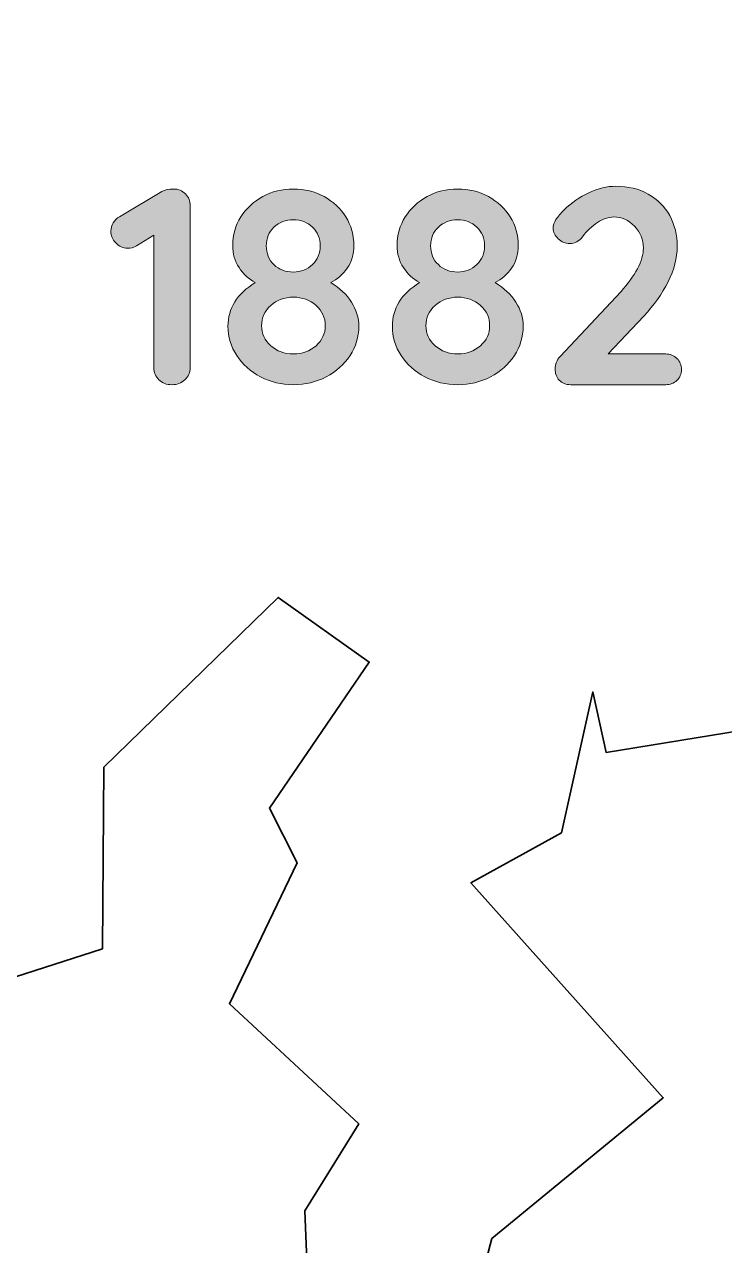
# Model space of a CAD drawing. Header units: inches. Extents: x 8 to 202, y -198 to -4.
# Drawn here: x 107.9 to 130.87, y -154.78 to -114.71 of the extents above; entities that cross this region are included whole.
import ezdxf

# ---------------------------------------------------------------- set-up
doc = ezdxf.new("R2010")
doc.units = ezdxf.units.IN
doc.header["$MEASUREMENT"] = 0
doc.layers.add('Layer 1', color=7, linetype='Continuous')
doc.layers.add('Layer 2', color=7, linetype='Continuous')

# ---------------------------------------------------------------- blocks, each defined once
blk = doc.blocks.new('block 5')
at = {"layer": 'Layer 2', "color": 250, "lineweight": 35, "true_color": 0x231f20}
for points in [[(135.303, -137.244), (126.987, -138.602), (126.545, -136.61), (125.517, -141.241), (122.55, -142.877), (128.857, -149.931), (123.229, -154.551), (122.338, -157.973)], [(117.291, -158.532), (117.101, -153.638), (118.87, -150.791), (114.625, -146.845), (116.842, -142.223), (115.936, -140.425), (119.212, -135.633), (116.223, -133.511), (110.5, -139.084), (110.463, -145.039), (99.332, -148.624), (99.332, -148.624), (96.31, -133.511), (97.94, -129.238), (93.085, -127.681), (98.048, -123.937), (106.232, -122.902), (107.237, -116.385), (105.268, -115.255), (105.568, -108.495)], [(135.562, -165.213), (130.84, -165.16), (127.736, -160.551), (122.338, -157.973), (122.338, -157.973), (123.229, -154.551), (128.857, -149.931), (122.55, -142.877), (125.517, -141.241), (126.545, -136.61), (126.987, -138.602), (135.303, -137.244)]]:
    blk.add_lwpolyline(points, dxfattribs=at)
blk = doc.blocks.new('block 2')
at = {"layer": 'Layer 2'}
blk.add_blockref('block 5', (0, 0), dxfattribs=at)
blk = doc.blocks.new('block 17')
at = {"layer": 'Layer 2', "true_color": 0xffffff}
h = blk.add_hatch(color=7, dxfattribs=at)
h.dxf.hatch_style = 2
edge = h.paths.add_edge_path()
edge.add_spline(control_points=[(113.183, -120.27), (113.287, -120.377), (113.339, -120.51), (113.339, -120.669), (113.339, -120.669), (113.339, -125.971), (113.339, -125.971), (113.339, -126.13), (113.281, -126.263), (113.165, -126.37), (113.048, -126.477), (112.905, -126.53), (112.734, -126.53), (112.562, -126.53), (112.422, -126.477), (112.312, -126.37), (112.202, -126.263), (112.146, -126.13), (112.146, -125.971), (112.146, -125.971), (112.146, -121.623), (112.146, -121.623), (112.146, -121.623), (111.578, -121.972), (111.578, -121.972), (111.486, -122.027), (111.388, -122.054), (111.284, -122.054), (111.131, -122.054), (111.001, -121.996), (110.895, -121.88), (110.788, -121.764), (110.734, -121.635), (110.734, -121.494), (110.734, -121.397), (110.76, -121.305), (110.812, -121.219), (110.864, -121.134), (110.933, -121.067), (111.018, -121.018), (111.018, -121.018), (112.403, -120.192), (112.403, -120.192), (112.507, -120.137), (112.639, -120.109), (112.798, -120.109), (112.951, -120.109), (113.079, -120.163), (113.183, -120.27)], knot_values=[0, 0, 0, 0, 1, 1, 1, 2, 2, 2, 3, 3, 3, 4, 4, 4, 5, 5, 5, 6, 6, 6, 7, 7, 7, 8, 8, 8, 9, 9, 9, 10, 10, 10, 11, 11, 11, 12, 12, 12, 13, 13, 13, 14, 14, 14, 15, 15, 15, 16, 16, 16, 16], degree=3, periodic=1)
h = blk.add_hatch(color=7, dxfattribs=at)
h.dxf.hatch_style = 2
edge = h.paths.add_edge_path()
edge.add_spline(control_points=[(118.627, -123.82), (118.789, -124.073), (118.87, -124.338), (118.87, -124.613), (118.87, -124.962), (118.773, -125.283), (118.581, -125.576), (118.388, -125.87), (118.128, -126.102), (117.801, -126.273), (117.474, -126.445), (117.115, -126.53), (116.723, -126.53), (116.332, -126.53), (115.973, -126.445), (115.646, -126.273), (115.319, -126.102), (115.059, -125.87), (114.866, -125.576), (114.673, -125.283), (114.577, -124.962), (114.577, -124.613), (114.577, -124.026), (114.874, -123.549), (115.467, -123.182), (115.253, -123.06), (115.077, -122.895), (114.939, -122.687), (114.802, -122.479), (114.733, -122.234), (114.733, -121.953), (114.733, -121.617), (114.822, -121.308), (114.999, -121.027), (115.176, -120.745), (115.416, -120.522), (115.719, -120.357), (116.022, -120.192), (116.357, -120.109), (116.723, -120.109), (117.09, -120.109), (117.425, -120.192), (117.728, -120.357), (118.031, -120.522), (118.269, -120.745), (118.443, -121.027), (118.618, -121.308), (118.705, -121.617), (118.705, -121.953), (118.705, -122.259), (118.633, -122.511), (118.489, -122.71), (118.345, -122.909), (118.166, -123.066), (117.952, -123.182), (118.24, -123.353), (118.465, -123.566), (118.627, -123.82)], knot_values=[0, 0, 0, 0, 1, 1, 1, 2, 2, 2, 3, 3, 3, 4, 4, 4, 5, 5, 5, 6, 6, 6, 7, 7, 7, 8, 8, 8, 9, 9, 9, 10, 10, 10, 11, 11, 11, 12, 12, 12, 13, 13, 13, 14, 14, 14, 15, 15, 15, 16, 16, 16, 17, 17, 17, 18, 18, 18, 19, 19, 19, 19], degree=3, periodic=1)
edge = h.paths.add_edge_path()
edge.add_spline(control_points=[(117.466, -125.251), (117.668, -125.07), (117.769, -124.852), (117.769, -124.595), (117.769, -124.332), (117.668, -124.11), (117.466, -123.93), (117.265, -123.75), (117.017, -123.659), (116.723, -123.659), (116.43, -123.659), (116.182, -123.75), (115.981, -123.93), (115.779, -124.11), (115.678, -124.332), (115.678, -124.595), (115.678, -124.852), (115.779, -125.07), (115.981, -125.251), (116.182, -125.431), (116.43, -125.521), (116.723, -125.521), (117.017, -125.521), (117.265, -125.431), (117.466, -125.251)], knot_values=[0, 0, 0, 0, 1, 1, 1, 2, 2, 2, 3, 3, 3, 4, 4, 4, 5, 5, 5, 6, 6, 6, 7, 7, 7, 8, 8, 8, 8], degree=3, periodic=1)
edge = h.paths.add_edge_path()
edge.add_spline(control_points=[(116.086, -121.361), (115.918, -121.524), (115.834, -121.727), (115.834, -121.972), (115.834, -122.222), (115.918, -122.429), (116.086, -122.591), (116.254, -122.753), (116.467, -122.834), (116.723, -122.834), (116.974, -122.834), (117.184, -122.751), (117.352, -122.586), (117.52, -122.421), (117.604, -122.216), (117.604, -121.972), (117.604, -121.727), (117.52, -121.524), (117.352, -121.361), (117.184, -121.199), (116.974, -121.119), (116.723, -121.119), (116.467, -121.119), (116.254, -121.199), (116.086, -121.361)], knot_values=[0, 0, 0, 0, 1, 1, 1, 2, 2, 2, 3, 3, 3, 4, 4, 4, 5, 5, 5, 6, 6, 6, 7, 7, 7, 8, 8, 8, 8], degree=3, periodic=1)
h = blk.add_hatch(color=7, dxfattribs=at)
h.dxf.hatch_style = 2
edge = h.paths.add_edge_path()
edge.add_spline(control_points=[(124.02, -123.82), (124.182, -124.073), (124.263, -124.338), (124.263, -124.613), (124.263, -124.962), (124.167, -125.283), (123.974, -125.576), (123.781, -125.87), (123.521, -126.102), (123.195, -126.273), (122.867, -126.445), (122.508, -126.53), (122.117, -126.53), (121.725, -126.53), (121.366, -126.445), (121.039, -126.273), (120.712, -126.102), (120.452, -125.87), (120.259, -125.576), (120.067, -125.283), (119.97, -124.962), (119.97, -124.613), (119.97, -124.026), (120.267, -123.549), (120.86, -123.182), (120.646, -123.06), (120.47, -122.895), (120.333, -122.687), (120.195, -122.479), (120.126, -122.234), (120.126, -121.953), (120.126, -121.617), (120.215, -121.308), (120.392, -121.027), (120.57, -120.745), (120.81, -120.522), (121.112, -120.357), (121.415, -120.192), (121.75, -120.109), (122.117, -120.109), (122.484, -120.109), (122.818, -120.192), (123.121, -120.357), (123.424, -120.522), (123.662, -120.745), (123.837, -121.027), (124.011, -121.308), (124.098, -121.617), (124.098, -121.953), (124.098, -122.259), (124.026, -122.511), (123.882, -122.71), (123.739, -122.909), (123.56, -123.066), (123.346, -123.182), (123.633, -123.353), (123.858, -123.566), (124.02, -123.82)], knot_values=[0, 0, 0, 0, 1, 1, 1, 2, 2, 2, 3, 3, 3, 4, 4, 4, 5, 5, 5, 6, 6, 6, 7, 7, 7, 8, 8, 8, 9, 9, 9, 10, 10, 10, 11, 11, 11, 12, 12, 12, 13, 13, 13, 14, 14, 14, 15, 15, 15, 16, 16, 16, 17, 17, 17, 18, 18, 18, 19, 19, 19, 19], degree=3, periodic=1)
edge = h.paths.add_edge_path()
edge.add_spline(control_points=[(122.86, -125.251), (123.061, -125.07), (123.162, -124.852), (123.162, -124.595), (123.162, -124.332), (123.061, -124.11), (122.86, -123.93), (122.658, -123.75), (122.41, -123.659), (122.117, -123.659), (121.823, -123.659), (121.576, -123.75), (121.374, -123.93), (121.172, -124.11), (121.071, -124.332), (121.071, -124.595), (121.071, -124.852), (121.172, -125.07), (121.374, -125.251), (121.576, -125.431), (121.823, -125.521), (122.117, -125.521), (122.41, -125.521), (122.658, -125.431), (122.86, -125.251)], knot_values=[0, 0, 0, 0, 1, 1, 1, 2, 2, 2, 3, 3, 3, 4, 4, 4, 5, 5, 5, 6, 6, 6, 7, 7, 7, 8, 8, 8, 8], degree=3, periodic=1)
edge = h.paths.add_edge_path()
edge.add_spline(control_points=[(121.479, -121.361), (121.311, -121.524), (121.227, -121.727), (121.227, -121.972), (121.227, -122.222), (121.311, -122.429), (121.479, -122.591), (121.647, -122.753), (121.86, -122.834), (122.117, -122.834), (122.367, -122.834), (122.577, -122.751), (122.745, -122.586), (122.913, -122.421), (122.997, -122.216), (122.997, -121.972), (122.997, -121.727), (122.913, -121.524), (122.745, -121.361), (122.577, -121.199), (122.367, -121.119), (122.117, -121.119), (121.86, -121.119), (121.647, -121.199), (121.479, -121.361)], knot_values=[0, 0, 0, 0, 1, 1, 1, 2, 2, 2, 3, 3, 3, 4, 4, 4, 5, 5, 5, 6, 6, 6, 7, 7, 7, 8, 8, 8, 8], degree=3, periodic=1)
h = blk.add_hatch(color=7, dxfattribs=at)
h.dxf.hatch_style = 2
edge = h.paths.add_edge_path()
edge.add_spline(control_points=[(129.308, -125.668), (129.406, -125.766), (129.454, -125.888), (129.454, -126.035), (129.454, -126.176), (129.406, -126.293), (129.308, -126.388), (129.21, -126.483), (129.088, -126.53), (128.941, -126.53), (128.941, -126.53), (125.822, -126.53), (125.822, -126.53), (125.663, -126.53), (125.538, -126.481), (125.446, -126.383), (125.355, -126.285), (125.309, -126.16), (125.309, -126.007), (125.309, -125.855), (125.364, -125.72), (125.474, -125.604), (125.474, -125.604), (127.473, -123.467), (127.473, -123.467), (127.7, -123.222), (127.878, -122.976), (128.01, -122.728), (128.141, -122.481), (128.207, -122.253), (128.207, -122.045), (128.207, -121.77), (128.109, -121.531), (127.914, -121.329), (127.718, -121.127), (127.492, -121.027), (127.235, -121.027), (127.057, -121.027), (126.879, -121.086), (126.698, -121.206), (126.518, -121.325), (126.354, -121.482), (126.208, -121.678), (126.098, -121.825), (125.957, -121.898), (125.786, -121.898), (125.651, -121.898), (125.527, -121.846), (125.414, -121.742), (125.301, -121.638), (125.245, -121.522), (125.245, -121.394), (125.245, -121.302), (125.275, -121.209), (125.336, -121.114), (125.397, -121.019), (125.489, -120.911), (125.611, -120.788), (125.844, -120.556), (126.113, -120.37), (126.418, -120.229), (126.724, -120.088), (127.018, -120.018), (127.299, -120.018), (127.703, -120.018), (128.057, -120.104), (128.363, -120.274), (128.669, -120.446), (128.904, -120.681), (129.069, -120.981), (129.234, -121.28), (129.317, -121.62), (129.317, -121.999), (129.317, -122.372), (129.217, -122.756), (129.019, -123.15), (128.82, -123.545), (128.553, -123.922), (128.216, -124.283), (128.216, -124.283), (127.052, -125.521), (127.052, -125.521), (127.052, -125.521), (128.941, -125.521), (128.941, -125.521), (129.088, -125.521), (129.21, -125.57), (129.308, -125.668)], knot_values=[0, 0, 0, 0, 1, 1, 1, 2, 2, 2, 3, 3, 3, 4, 4, 4, 5, 5, 5, 6, 6, 6, 7, 7, 7, 8, 8, 8, 9, 9, 9, 10, 10, 10, 11, 11, 11, 12, 12, 12, 13, 13, 13, 14, 14, 14, 15, 15, 15, 16, 16, 16, 17, 17, 17, 18, 18, 18, 19, 19, 19, 20, 20, 20, 21, 21, 21, 22, 22, 22, 23, 23, 23, 24, 24, 24, 25, 25, 25, 26, 26, 26, 27, 27, 27, 28, 28, 28, 29, 29, 29, 29], degree=3, periodic=1)
at = {"layer": 'Layer 2', "lineweight": 0}
for points, knots in [([(113.183, -120.27), (113.287, -120.377), (113.339, -120.51), (113.339, -120.669), (113.339, -120.669), (113.339, -125.971), (113.339, -125.971), (113.339, -126.13), (113.281, -126.263), (113.165, -126.37), (113.048, -126.477), (112.905, -126.53), (112.734, -126.53), (112.562, -126.53), (112.422, -126.477), (112.312, -126.37), (112.202, -126.263), (112.146, -126.13), (112.146, -125.971), (112.146, -125.971), (112.146, -121.623), (112.146, -121.623), (112.146, -121.623), (111.578, -121.972), (111.578, -121.972), (111.486, -122.027), (111.388, -122.054), (111.284, -122.054), (111.131, -122.054), (111.001, -121.996), (110.895, -121.88), (110.788, -121.764), (110.734, -121.635), (110.734, -121.494), (110.734, -121.397), (110.76, -121.305), (110.812, -121.219), (110.864, -121.134), (110.933, -121.067), (111.018, -121.018), (111.018, -121.018), (112.403, -120.192), (112.403, -120.192), (112.507, -120.137), (112.639, -120.109), (112.798, -120.109), (112.951, -120.109), (113.079, -120.163), (113.183, -120.27)], [0, 0, 0, 0, 1, 1, 1, 2, 2, 2, 3, 3, 3, 4, 4, 4, 5, 5, 5, 6, 6, 6, 7, 7, 7, 8, 8, 8, 9, 9, 9, 10, 10, 10, 11, 11, 11, 12, 12, 12, 13, 13, 13, 14, 14, 14, 15, 15, 15, 16, 16, 16, 16]), ([(118.627, -123.82), (118.789, -124.073), (118.87, -124.338), (118.87, -124.613), (118.87, -124.962), (118.773, -125.283), (118.581, -125.576), (118.388, -125.87), (118.128, -126.102), (117.801, -126.273), (117.474, -126.445), (117.115, -126.53), (116.723, -126.53), (116.332, -126.53), (115.973, -126.445), (115.646, -126.273), (115.319, -126.102), (115.059, -125.87), (114.866, -125.576), (114.673, -125.283), (114.577, -124.962), (114.577, -124.613), (114.577, -124.026), (114.874, -123.549), (115.467, -123.182), (115.253, -123.06), (115.077, -122.895), (114.939, -122.687), (114.802, -122.479), (114.733, -122.234), (114.733, -121.953), (114.733, -121.617), (114.822, -121.308), (114.999, -121.027), (115.176, -120.745), (115.416, -120.522), (115.719, -120.357), (116.022, -120.192), (116.357, -120.109), (116.723, -120.109), (117.09, -120.109), (117.425, -120.192), (117.728, -120.357), (118.031, -120.522), (118.269, -120.745), (118.443, -121.027), (118.618, -121.308), (118.705, -121.617), (118.705, -121.953), (118.705, -122.259), (118.633, -122.511), (118.489, -122.71), (118.345, -122.909), (118.166, -123.066), (117.952, -123.182), (118.24, -123.353), (118.465, -123.566), (118.627, -123.82)], [0, 0, 0, 0, 1, 1, 1, 2, 2, 2, 3, 3, 3, 4, 4, 4, 5, 5, 5, 6, 6, 6, 7, 7, 7, 8, 8, 8, 9, 9, 9, 10, 10, 10, 11, 11, 11, 12, 12, 12, 13, 13, 13, 14, 14, 14, 15, 15, 15, 16, 16, 16, 17, 17, 17, 18, 18, 18, 19, 19, 19, 19]), ([(124.02, -123.82), (124.182, -124.073), (124.263, -124.338), (124.263, -124.613), (124.263, -124.962), (124.167, -125.283), (123.974, -125.576), (123.781, -125.87), (123.521, -126.102), (123.195, -126.273), (122.867, -126.445), (122.508, -126.53), (122.117, -126.53), (121.725, -126.53), (121.366, -126.445), (121.039, -126.273), (120.712, -126.102), (120.452, -125.87), (120.259, -125.576), (120.067, -125.283), (119.97, -124.962), (119.97, -124.613), (119.97, -124.026), (120.267, -123.549), (120.86, -123.182), (120.646, -123.06), (120.47, -122.895), (120.333, -122.687), (120.195, -122.479), (120.126, -122.234), (120.126, -121.953), (120.126, -121.617), (120.215, -121.308), (120.392, -121.027), (120.57, -120.745), (120.81, -120.522), (121.112, -120.357), (121.415, -120.192), (121.75, -120.109), (122.117, -120.109), (122.484, -120.109), (122.818, -120.192), (123.121, -120.357), (123.424, -120.522), (123.662, -120.745), (123.837, -121.027), (124.011, -121.308), (124.098, -121.617), (124.098, -121.953), (124.098, -122.259), (124.026, -122.511), (123.882, -122.71), (123.739, -122.909), (123.56, -123.066), (123.346, -123.182), (123.633, -123.353), (123.858, -123.566), (124.02, -123.82)], [0, 0, 0, 0, 1, 1, 1, 2, 2, 2, 3, 3, 3, 4, 4, 4, 5, 5, 5, 6, 6, 6, 7, 7, 7, 8, 8, 8, 9, 9, 9, 10, 10, 10, 11, 11, 11, 12, 12, 12, 13, 13, 13, 14, 14, 14, 15, 15, 15, 16, 16, 16, 17, 17, 17, 18, 18, 18, 19, 19, 19, 19]), ([(129.308, -125.668), (129.406, -125.766), (129.454, -125.888), (129.454, -126.035), (129.454, -126.176), (129.406, -126.293), (129.308, -126.388), (129.21, -126.483), (129.088, -126.53), (128.941, -126.53), (128.941, -126.53), (125.822, -126.53), (125.822, -126.53), (125.663, -126.53), (125.538, -126.481), (125.446, -126.383), (125.355, -126.285), (125.309, -126.16), (125.309, -126.007), (125.309, -125.855), (125.364, -125.72), (125.474, -125.604), (125.474, -125.604), (127.473, -123.467), (127.473, -123.467), (127.7, -123.222), (127.878, -122.976), (128.01, -122.728), (128.141, -122.481), (128.207, -122.253), (128.207, -122.045), (128.207, -121.77), (128.109, -121.531), (127.914, -121.329), (127.718, -121.127), (127.492, -121.027), (127.235, -121.027), (127.057, -121.027), (126.879, -121.086), (126.698, -121.206), (126.518, -121.325), (126.354, -121.482), (126.208, -121.678), (126.098, -121.825), (125.957, -121.898), (125.786, -121.898), (125.651, -121.898), (125.527, -121.846), (125.414, -121.742), (125.301, -121.638), (125.245, -121.522), (125.245, -121.394), (125.245, -121.302), (125.275, -121.209), (125.336, -121.114), (125.397, -121.019), (125.489, -120.911), (125.611, -120.788), (125.844, -120.556), (126.113, -120.37), (126.418, -120.229), (126.724, -120.088), (127.018, -120.018), (127.299, -120.018), (127.703, -120.018), (128.057, -120.104), (128.363, -120.274), (128.669, -120.446), (128.904, -120.681), (129.069, -120.981), (129.234, -121.28), (129.317, -121.62), (129.317, -121.999), (129.317, -122.372), (129.217, -122.756), (129.019, -123.15), (128.82, -123.545), (128.553, -123.922), (128.216, -124.283), (128.216, -124.283), (127.052, -125.521), (127.052, -125.521), (127.052, -125.521), (128.941, -125.521), (128.941, -125.521), (129.088, -125.521), (129.21, -125.57), (129.308, -125.668)], [0, 0, 0, 0, 1, 1, 1, 2, 2, 2, 3, 3, 3, 4, 4, 4, 5, 5, 5, 6, 6, 6, 7, 7, 7, 8, 8, 8, 9, 9, 9, 10, 10, 10, 11, 11, 11, 12, 12, 12, 13, 13, 13, 14, 14, 14, 15, 15, 15, 16, 16, 16, 17, 17, 17, 18, 18, 18, 19, 19, 19, 20, 20, 20, 21, 21, 21, 22, 22, 22, 23, 23, 23, 24, 24, 24, 25, 25, 25, 26, 26, 26, 27, 27, 27, 28, 28, 28, 29, 29, 29, 29]), ([(116.086, -121.361), (115.918, -121.524), (115.834, -121.727), (115.834, -121.972), (115.834, -122.222), (115.918, -122.429), (116.086, -122.591), (116.254, -122.753), (116.467, -122.834), (116.723, -122.834), (116.974, -122.834), (117.184, -122.751), (117.352, -122.586), (117.52, -122.421), (117.604, -122.216), (117.604, -121.972), (117.604, -121.727), (117.52, -121.524), (117.352, -121.361), (117.184, -121.199), (116.974, -121.119), (116.723, -121.119), (116.467, -121.119), (116.254, -121.199), (116.086, -121.361)], [0, 0, 0, 0, 1, 1, 1, 2, 2, 2, 3, 3, 3, 4, 4, 4, 5, 5, 5, 6, 6, 6, 7, 7, 7, 8, 8, 8, 8]), ([(121.479, -121.361), (121.311, -121.524), (121.227, -121.727), (121.227, -121.972), (121.227, -122.222), (121.311, -122.429), (121.479, -122.591), (121.647, -122.753), (121.86, -122.834), (122.117, -122.834), (122.367, -122.834), (122.577, -122.751), (122.745, -122.586), (122.913, -122.421), (122.997, -122.216), (122.997, -121.972), (122.997, -121.727), (122.913, -121.524), (122.745, -121.361), (122.577, -121.199), (122.367, -121.119), (122.117, -121.119), (121.86, -121.119), (121.647, -121.199), (121.479, -121.361)], [0, 0, 0, 0, 1, 1, 1, 2, 2, 2, 3, 3, 3, 4, 4, 4, 5, 5, 5, 6, 6, 6, 7, 7, 7, 8, 8, 8, 8]), ([(117.466, -125.251), (117.668, -125.07), (117.769, -124.852), (117.769, -124.595), (117.769, -124.332), (117.668, -124.11), (117.466, -123.93), (117.265, -123.75), (117.017, -123.659), (116.723, -123.659), (116.43, -123.659), (116.182, -123.75), (115.981, -123.93), (115.779, -124.11), (115.678, -124.332), (115.678, -124.595), (115.678, -124.852), (115.779, -125.07), (115.981, -125.251), (116.182, -125.431), (116.43, -125.521), (116.723, -125.521), (117.017, -125.521), (117.265, -125.431), (117.466, -125.251)], [0, 0, 0, 0, 1, 1, 1, 2, 2, 2, 3, 3, 3, 4, 4, 4, 5, 5, 5, 6, 6, 6, 7, 7, 7, 8, 8, 8, 8]), ([(122.86, -125.251), (123.061, -125.07), (123.162, -124.852), (123.162, -124.595), (123.162, -124.332), (123.061, -124.11), (122.86, -123.93), (122.658, -123.75), (122.41, -123.659), (122.117, -123.659), (121.823, -123.659), (121.576, -123.75), (121.374, -123.93), (121.172, -124.11), (121.071, -124.332), (121.071, -124.595), (121.071, -124.852), (121.172, -125.07), (121.374, -125.251), (121.576, -125.431), (121.823, -125.521), (122.117, -125.521), (122.41, -125.521), (122.658, -125.431), (122.86, -125.251)], [0, 0, 0, 0, 1, 1, 1, 2, 2, 2, 3, 3, 3, 4, 4, 4, 5, 5, 5, 6, 6, 6, 7, 7, 7, 8, 8, 8, 8])]:
    blk.add_open_spline(points, degree=3, knots=knots, dxfattribs=at)

msp = doc.modelspace()

# ---------------------------------------------------------------- linework, layer by layer
at = {"layer": 'Layer 1', "color": 250, "lineweight": 40, "true_color": 0x231f20}
msp.add_open_spline([(201.669, -100.99), (201.669, -154.493), (158.297, -197.865), (104.795, -197.865), (51.292, -197.865), (7.92, -154.493), (7.92, -100.99), (7.92, -47.488), (51.292, -4.116), (104.795, -4.116), (158.297, -4.116), (201.669, -47.488), (201.669, -100.99)], degree=3, knots=[0, 0, 0, 0, 1, 1, 1, 2, 2, 2, 3, 3, 3, 4, 4, 4, 4], dxfattribs=at)

# ---------------------------------------------------------------- block references
at = {"layer": 'Layer 2'}
for name in ['block 2', 'block 17']:
    msp.add_blockref(name, (0, 0), dxfattribs=at)

doc.saveas('drawing.dxf')
